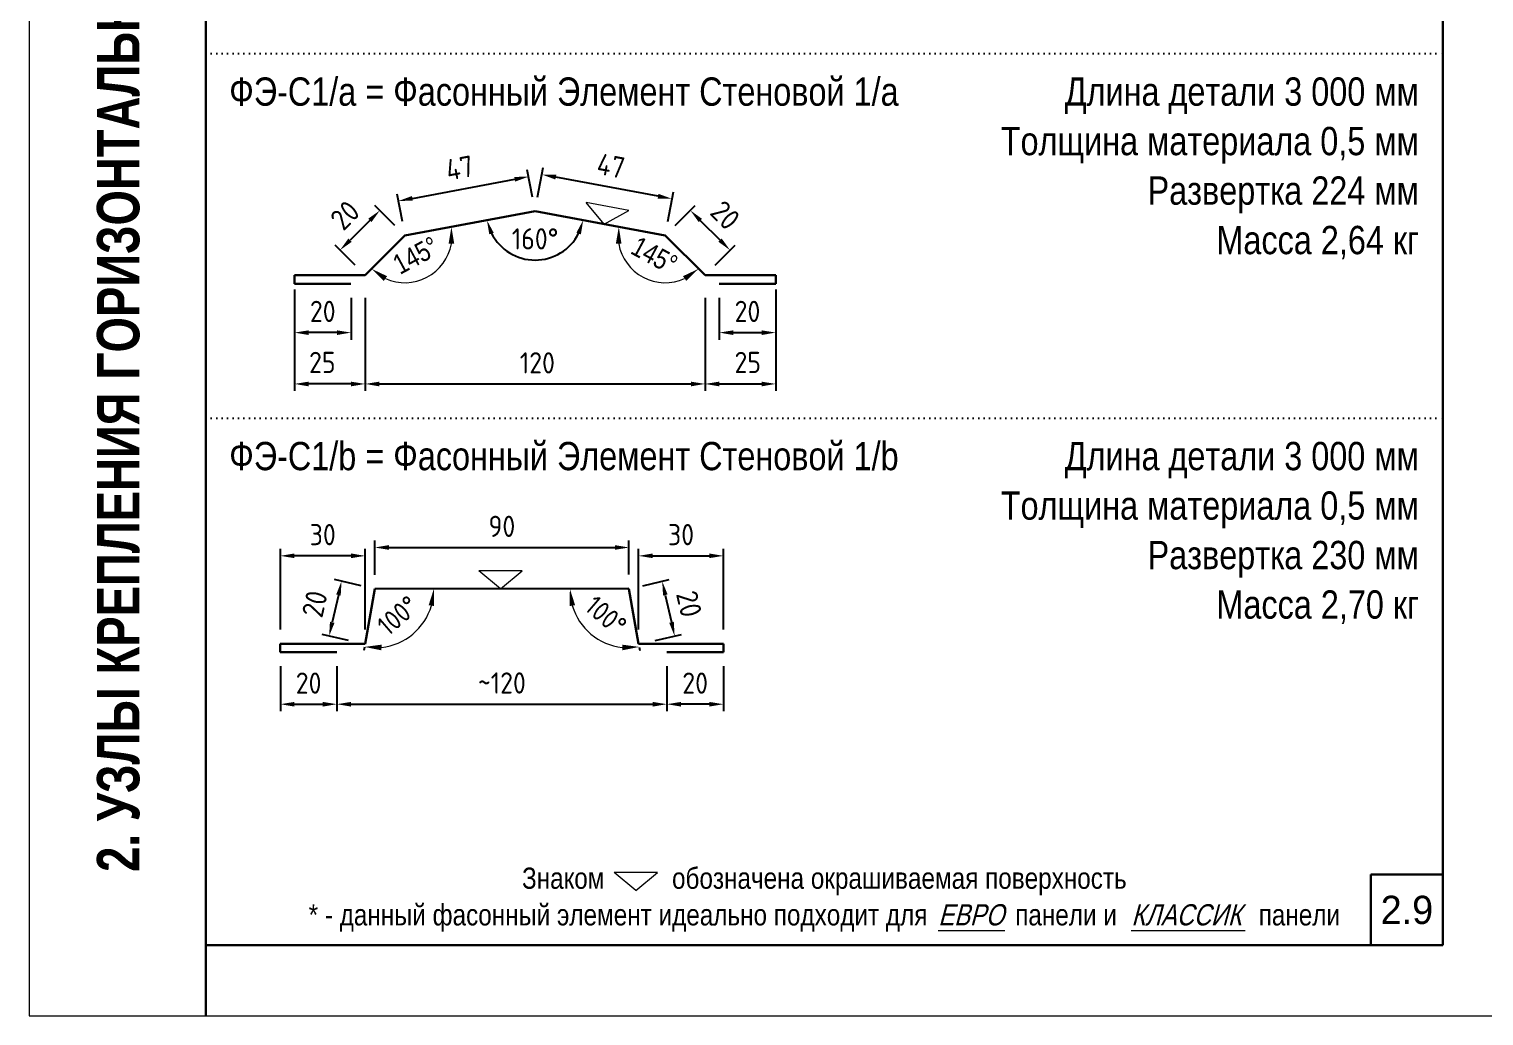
# Model space of a CAD drawing. Extents: x 5821 to 16321, y -13531 to 5774.
# Drawn here: x 14221 to 15250, y 4289 to 4987 of the extents above; entities that cross this region are included whole.
import ezdxf
from ezdxf.enums import TextEntityAlignment as Align

# ---------------------------------------------------------------- set-up
doc = ezdxf.new("R2010")
doc.units = 0
doc.header["$LTSCALE"] = 3
doc.linetypes.add('DOT2', pattern=[0.125, 0, -0.125])
doc.layers.get('0').update_dxf_attribs({"linetype": 'CONTINUOUS', "lineweight": 30})
doc.layers.get('DEFPOINTS').update_dxf_attribs({"linetype": 'CONTINUOUS'})
for name, color, linetype, lineweight in [('Logo', 1, 'CONTINUOUS', 9), ('new_fill', 8, 'CONTINUOUS', 13), ('RAZMER', 7, 'CONTINUOUS', 9), ('Нащельники', 1, 'CONTINUOUS', 30)]:
    doc.layers.add(name, color=color, linetype=linetype, lineweight=lineweight)
doc.layers.add('Punktir', color=7, linetype='CONTINUOUS')
doc.styles.add('LOGO', font='HATTEN.TTF')
doc.styles.add('ROMANS', font='romans.shx', dxfattribs={"width": 0.85})
doc.styles.add('style1', font='ARIALN.TTF')
doc.styles.add('style2', font='impact.TTF')
doc.styles.add('курсив', font='ARIAL.TTF', dxfattribs={"width": 0.8, "oblique": 15})
doc.dimstyles.new('2.5', dxfattribs={"dimscale": 5, "dimtxt": 3, "dimasz": 2, "dimexe": 1, "dimexo": 2, "dimgap": 0, "dimtad": 0, "dimdec": 0, "dimlfac": 0.5, "dimzin": 9, "dimdsep": 46, "dimtxsty": 'ROMANS', "dimcen": -3, "dimdle": 1, "dimclrd": 256, "dimclre": 256, "dimclrt": 256, "dimadec": 0, "dimazin": 0, "dimtfac": 1, "dimtdec": 0, "dimtofl": 0, "dimtmove": 2, "dimatfit": 3, "dimfxl": 0, "dimtvp": 1, "dimtolj": 1, "dimtzin": 9, "dimarcsym": 0})
doc.dimstyles.get("Standard").update_dxf_attribs({"dimscale": 0, "dimtxt": 3, "dimasz": 3, "dimexe": 2.5, "dimexo": 2.5, "dimgap": 1.5, "dimtad": 0, "dimdec": 0, "dimzin": 9, "dimdsep": 46, "dimtxsty": 'ROMANS', "dimcen": -3, "dimdle": 1.25, "dimadec": 0, "dimazin": 0, "dimtfac": 0.75, "dimtdec": 0, "dimtofl": 0, "dimtmove": 2, "dimatfit": 3, "dimfxl": 0, "dimtvp": 1.5, "dimtolj": 1, "dimtzin": 0, "dimarcsym": 0})

# ---------------------------------------------------------------- blocks, each defined once
blk = doc.blocks.new('*D242')
at = {"layer": 'DEFPOINTS', "color": 0, "transparency": 16777216}
for p in [(14398.8, 4546.7), (14438.8, 4546.7), (14438.8, 4509.9)]:
    blk.add_point(p, dxfattribs=at)
at = {"layer": 'RAZMER', "lineweight": -2, "transparency": 16777216}
for p, q in [((14398.8, 4536.7), (14398.8, 4504.9)), ((14438.8, 4536.7), (14438.8, 4504.9)), ((14408.8, 4509.9), (14428.8, 4509.9))]:
    blk.add_line(p, q, dxfattribs=at)
at = {"layer": 'RAZMER', "transparency": 16777216}
for points in [[(14408.8, 4511.5), (14408.8, 4508.2), (14398.8, 4509.9)], [(14428.8, 4511.5), (14428.8, 4508.2), (14438.8, 4509.9)]]:
    blk.add_solid(points, dxfattribs=at)
at = {"layer": 'RAZMER', "transparency": 16777216, "insert": (14418.8, 4524.8), "char_height": 15, "attachment_point": 5, "style": 'ROMANS'}
blk.add_mtext('\\A1;20', dxfattribs=at)
blk = doc.blocks.new('*D243')
at = {"layer": 'DEFPOINTS', "color": 0, "transparency": 16777216}
for p in [(14645.4, 4620.7), (14465.6, 4591.5), (14645.4, 4591.7)]:
    blk.add_point(p, dxfattribs=at)
at = {"layer": 'RAZMER', "lineweight": -2, "transparency": 16777216}
for p, q in [((14465.6, 4601.5), (14465.6, 4625.7)), ((14475.6, 4620.7), (14635.4, 4620.7)), ((14645.4, 4601.7), (14645.4, 4625.7))]:
    blk.add_line(p, q, dxfattribs=at)
at = {"layer": 'RAZMER', "transparency": 16777216}
for points in [[(14475.6, 4622.4), (14475.6, 4619.1), (14465.6, 4620.7)], [(14635.4, 4622.4), (14635.4, 4619.1), (14645.4, 4620.7)]]:
    blk.add_solid(points, dxfattribs=at)
at = {"layer": 'RAZMER', "transparency": 16777216, "insert": (14555.5, 4635.7), "char_height": 15, "attachment_point": 5, "style": 'ROMANS'}
blk.add_mtext('\\A1;90', dxfattribs=at)
blk = doc.blocks.new('*D244')
at = {"layer": 'DEFPOINTS', "color": 0, "transparency": 16777216}
for p in [(14398.8, 4614.8), (14398.8, 4552.7), (14458.8, 4552.7)]:
    blk.add_point(p, dxfattribs=at)
at = {"layer": 'RAZMER', "lineweight": -2, "transparency": 16777216}
for p, q in [((14398.8, 4562.7), (14398.8, 4619.8)), ((14448.8, 4614.8), (14408.8, 4614.8)), ((14458.8, 4562.7), (14458.8, 4619.8))]:
    blk.add_line(p, q, dxfattribs=at)
at = {"layer": 'RAZMER', "transparency": 16777216}
for points in [[(14408.8, 4616.5), (14408.8, 4613.2), (14398.8, 4614.8)], [(14448.8, 4616.5), (14448.8, 4613.2), (14458.8, 4614.8)]]:
    blk.add_solid(points, dxfattribs=at)
at = {"layer": 'RAZMER', "transparency": 16777216, "insert": (14428.8, 4629.8), "char_height": 15, "attachment_point": 5, "style": 'ROMANS'}
blk.add_mtext('\\A1;30', dxfattribs=at)
blk = doc.blocks.new('*D245')
at = {"layer": 'DEFPOINTS', "color": 0, "transparency": 16777216}
for p in [(14465.6, 4591.5), (14465.6, 4591.5), (14610.7, 4591.5), (14458.8, 4552.7), (14482.1, 4553.2)]:
    blk.add_point(p, dxfattribs=at)
at = {"layer": 'RAZMER', "color": 0, "lineweight": -2, "transparency": 16777216}
blk.add_line((14458.3, 4550.2), (14457.9, 4547.9), dxfattribs=at)
at = {"layer": 'RAZMER', "color": 0, "lineweight": 0, "transparency": 16777216}
blk.add_arc((14465.6, 4591.5), 41.8, 276.5173, 343.4807, dxfattribs=at)
at = {"layer": 'RAZMER', "color": 0, "transparency": 16777216}
for points in [[(14503.7, 4579.9), (14507.6, 4579.3), (14507.4, 4591.5)], [(14470.3, 4548), (14470.4, 4552), (14458.4, 4550.4)]]:
    blk.add_solid(points, dxfattribs=at)
at = {"layer": 'RAZMER', "color": 0, "transparency": 16777216, "insert": (14481.9, 4572.6), "char_height": 14, "attachment_point": 5, "rotation": 40.7614, "style": 'ROMANS'}
blk.add_mtext('\\A1;100°', dxfattribs=at)
blk = doc.blocks.new('*D246')
at = {"layer": 'DEFPOINTS', "color": 0, "transparency": 16777216}
for p in [(14465.6, 4591.5), (14433.3, 4558), (14456.8, 4552.7)]:
    blk.add_point(p, dxfattribs=at)
at = {"layer": 'RAZMER', "lineweight": -2, "transparency": 16777216}
for p, q in [((14455.9, 4593.7), (14437.2, 4598)), ((14439.9, 4587.1), (14435.5, 4567.8)), ((14447, 4554.9), (14428.4, 4559.1))]:
    blk.add_line(p, q, dxfattribs=at)
at = {"layer": 'RAZMER', "transparency": 16777216}
for points in [[(14438.3, 4587.5), (14441.5, 4586.7), (14442.1, 4596.9)], [(14433.9, 4568.2), (14437.1, 4567.4), (14433.3, 4558)]]:
    blk.add_solid(points, dxfattribs=at)
at = {"layer": 'RAZMER', "transparency": 16777216, "insert": (14423.1, 4580.8), "char_height": 15, "attachment_point": 5, "rotation": 77.1649, "style": 'ROMANS'}
blk.add_mtext('\\A1;20', dxfattribs=at)
blk = doc.blocks.new('*D247')
at = {"layer": 'DEFPOINTS', "color": 0, "transparency": 16777216}
for p in [(14486.9, 4841.4), (14441, 4831), (14458.8, 4813.2)]:
    blk.add_point(p, dxfattribs=at)
at = {"layer": 'RAZMER', "lineweight": -2, "transparency": 16777216}
for p, q in [((14479.9, 4848.5), (14465.6, 4862.7)), ((14462.1, 4852.1), (14448.1, 4838)), ((14451.7, 4820.3), (14437.5, 4834.5))]:
    blk.add_line(p, q, dxfattribs=at)
at = {"layer": 'RAZMER', "transparency": 16777216}
for points in [[(14460.9, 4853.2), (14463.3, 4850.9), (14469.2, 4859.1)], [(14446.9, 4839.2), (14449.3, 4836.9), (14441, 4831)]]:
    blk.add_solid(points, dxfattribs=at)
at = {"layer": 'RAZMER', "transparency": 16777216, "insert": (14444.5, 4855.7), "char_height": 15, "attachment_point": 5, "rotation": 45, "style": 'ROMANS'}
blk.add_mtext('\\A1;20', dxfattribs=at)
blk = doc.blocks.new('*D248')
at = {"layer": 'DEFPOINTS', "color": 0, "transparency": 16777216}
for p in [(14579, 4858.6), (14486.9, 4841.4), (14486.9, 4841.4), (14465.8, 4820.3), (14489, 4808.1)]:
    blk.add_point(p, dxfattribs=at)
at = {"layer": 'RAZMER', "color": 0, "lineweight": -2, "transparency": 16777216}
blk.add_line((14464.1, 4818.5), (14461.5, 4816), dxfattribs=at)
at = {"layer": 'RAZMER', "color": 0, "lineweight": 0, "transparency": 16777216}
blk.add_arc((14486.9, 4841.4), 33.4, 245.6972, 349.8885, dxfattribs=at)
at = {"layer": 'RAZMER', "color": 0, "transparency": 16777216}
for points in [[(14517.8, 4835.5), (14521.8, 4835.5), (14519.8, 4847.5)], [(14472, 4809.3), (14474.3, 4812.6), (14463.3, 4817.8)]]:
    blk.add_solid(points, dxfattribs=at)
at = {"layer": 'RAZMER', "color": 0, "transparency": 16777216, "insert": (14494.6, 4827.3), "char_height": 14, "attachment_point": 5, "rotation": 28.4747, "style": 'ROMANS'}
blk.add_mtext('\\A1;{\\ftxt|b0|i0|c204|p0;145\\ftxt|b0|i0|c0|p0;°}', dxfattribs=at)
blk = doc.blocks.new('*D223')
at = {"layer": 'DEFPOINTS', "color": 0, "transparency": 16777216}
for p in [(14583.8, 4884.5), (14579, 4858.6), (14671, 4841.4)]:
    blk.add_point(p, dxfattribs=at)
at = {"layer": 'RAZMER', "lineweight": -2, "transparency": 16777216}
for p, q in [((14580.8, 4868.4), (14584.7, 4889.4)), ((14666, 4869.1), (14593.6, 4882.7)), ((14672.9, 4851.2), (14676.8, 4872.2))]:
    blk.add_line(p, q, dxfattribs=at)
at = {"layer": 'RAZMER', "transparency": 16777216}
for points in [[(14594, 4884.3), (14593.3, 4881), (14583.8, 4884.5)], [(14666.3, 4870.8), (14665.7, 4867.5), (14675.9, 4867.3)]]:
    blk.add_solid(points, dxfattribs=at)
at = {"layer": 'RAZMER', "transparency": 16777216, "insert": (14632.6, 4890.6), "char_height": 15, "attachment_point": 5, "rotation": 349.4143, "style": 'ROMANS'}
blk.add_mtext('\\A1;47', dxfattribs=at)
blk = doc.blocks.new('*D224')
at = {"layer": 'DEFPOINTS', "color": 0, "transparency": 16777216}
for p in [(14579, 4858.6), (14579, 4858.6), (14486.9, 4841.4), (14676.9, 4840.3), (14563.5, 4827.6)]:
    blk.add_point(p, dxfattribs=at)
at = {"layer": 'RAZMER', "lineweight": -2, "transparency": 16777216}
blk.add_arc((14579, 4858.6), 34.6, 207.1824, 332.8176, dxfattribs=at)
at = {"layer": 'RAZMER', "transparency": 16777216}
for points in [[(14546.6, 4842.2), (14549.7, 4843.3), (14544.9, 4852.2)], [(14608.2, 4843.3), (14611.4, 4842.2), (14613, 4852.2)]]:
    blk.add_solid(points, dxfattribs=at)
at = {"layer": 'RAZMER', "transparency": 16777216, "insert": (14579, 4839), "char_height": 15, "attachment_point": 5, "style": 'ROMANS'}
blk.add_mtext('\\A1;160°', dxfattribs=at)
blk = doc.blocks.new('*D225')
at = {"layer": 'DEFPOINTS', "color": 0, "transparency": 16777216}
for p in [(14458.8, 4807.2), (14699.2, 4807.2), (14699.2, 4736.4)]:
    blk.add_point(p, dxfattribs=at)
at = {"layer": 'RAZMER', "lineweight": -2, "transparency": 16777216}
for p, q in [((14458.8, 4797.2), (14458.8, 4731.4)), ((14699.2, 4797.2), (14699.2, 4731.4)), ((14468.8, 4736.4), (14689.2, 4736.4))]:
    blk.add_line(p, q, dxfattribs=at)
at = {"layer": 'RAZMER', "transparency": 16777216}
for points in [[(14468.8, 4738), (14468.8, 4734.7), (14458.8, 4736.4)], [(14689.2, 4738), (14689.2, 4734.7), (14699.2, 4736.4)]]:
    blk.add_solid(points, dxfattribs=at)
at = {"layer": 'RAZMER', "transparency": 16777216, "insert": (14580.6, 4751.3), "char_height": 15, "attachment_point": 5, "style": 'ROMANS'}
blk.add_mtext('\\A1;120', dxfattribs=at)
blk = doc.blocks.new('*D226')
at = {"layer": 'DEFPOINTS', "color": 0, "transparency": 16777216}
for p in [(14438.8, 4546.7), (14672.2, 4546.7), (14672.2, 4509.9)]:
    blk.add_point(p, dxfattribs=at)
at = {"layer": 'RAZMER', "lineweight": -2, "transparency": 16777216}
for p, q in [((14438.8, 4536.7), (14438.8, 4504.9)), ((14672.2, 4536.7), (14672.2, 4504.9)), ((14448.8, 4509.9), (14662.2, 4509.9))]:
    blk.add_line(p, q, dxfattribs=at)
at = {"layer": 'RAZMER', "transparency": 16777216}
for points in [[(14448.8, 4511.5), (14448.8, 4508.2), (14438.8, 4509.9)], [(14662.2, 4511.5), (14662.2, 4508.2), (14672.2, 4509.9)]]:
    blk.add_solid(points, dxfattribs=at)
at = {"layer": 'RAZMER', "transparency": 16777216, "insert": (14555.5, 4524.9), "char_height": 15, "attachment_point": 5, "style": 'ROMANS'}
blk.add_mtext('\\A1;~120', dxfattribs=at)
blk = doc.blocks.new('*D229')
at = {"layer": 'DEFPOINTS', "color": 0, "transparency": 16777216}
for p in [(14574.4, 4883), (14579, 4858.6), (14486.9, 4841.4)]:
    blk.add_point(p, dxfattribs=at)
at = {"layer": 'RAZMER', "lineweight": -2, "transparency": 16777216}
for p, q in [((14577.1, 4868.4), (14573.5, 4887.9)), ((14492.2, 4867.6), (14564.6, 4881.2)), ((14485.1, 4851.2), (14481.4, 4870.7))]:
    blk.add_line(p, q, dxfattribs=at)
at = {"layer": 'RAZMER', "transparency": 16777216}
for points in [[(14564.3, 4882.8), (14564.9, 4879.5), (14574.4, 4883)], [(14491.9, 4869.3), (14492.5, 4866), (14482.4, 4865.8)]]:
    blk.add_solid(points, dxfattribs=at)
at = {"layer": 'RAZMER', "transparency": 16777216, "insert": (14525.6, 4889.1), "char_height": 15, "attachment_point": 5, "rotation": 10.5857, "style": 'ROMANS'}
blk.add_mtext('\\A1;47', dxfattribs=at)
blk = doc.blocks.new('*D230')
at = {"layer": 'DEFPOINTS', "color": 0, "transparency": 16777216}
for p in [(14671, 4841.4), (14716.9, 4831), (14699.2, 4813.2)]:
    blk.add_point(p, dxfattribs=at)
at = {"layer": 'RAZMER', "lineweight": -2, "transparency": 16777216}
for p, q in [((14678.1, 4848.5), (14692.3, 4862.7)), ((14695.8, 4852.1), (14709.9, 4838)), ((14706.3, 4820.3), (14720.5, 4834.5))]:
    blk.add_line(p, q, dxfattribs=at)
at = {"layer": 'RAZMER', "transparency": 16777216}
for points in [[(14697, 4853.2), (14694.7, 4850.9), (14688.8, 4859.1)], [(14711, 4839.2), (14708.7, 4836.9), (14716.9, 4831)]]:
    blk.add_solid(points, dxfattribs=at)
at = {"layer": 'RAZMER', "transparency": 16777216, "insert": (14713.5, 4855.7), "char_height": 15, "attachment_point": 5, "rotation": 315, "style": 'ROMANS'}
blk.add_mtext('\\A1;20', dxfattribs=at)
blk = doc.blocks.new('*D231')
at = {"layer": 'DEFPOINTS', "color": 0, "transparency": 16777216}
for p in [(14579, 4858.6), (14671, 4841.4), (14671, 4841.4), (14692.1, 4820.3), (14669, 4808.1)]:
    blk.add_point(p, dxfattribs=at)
at = {"layer": 'RAZMER', "color": 0, "lineweight": -2, "transparency": 16777216}
blk.add_line((14693.9, 4818.5), (14696.4, 4816), dxfattribs=at)
at = {"layer": 'RAZMER', "color": 0, "lineweight": 0, "transparency": 16777216}
blk.add_arc((14671, 4841.4), 33.4, 190.1115, 294.3028, dxfattribs=at)
at = {"layer": 'RAZMER', "color": 0, "transparency": 16777216}
for points in [[(14636.1, 4835.5), (14640.1, 4835.5), (14638.2, 4847.5)], [(14683.6, 4812.6), (14685.9, 4809.3), (14694.6, 4817.8)]]:
    blk.add_solid(points, dxfattribs=at)
at = {"layer": 'RAZMER', "color": 0, "transparency": 16777216, "insert": (14663.4, 4827.3), "char_height": 14, "attachment_point": 5, "rotation": 331.5253, "style": 'ROMANS'}
blk.add_mtext('\\A1;{\\ftxt|b0|i0|c204|p0;145\\ftxt|b0|i0|c0|p0;°}', dxfattribs=at)
blk = doc.blocks.new('*D232')
at = {"layer": 'DEFPOINTS', "color": 0, "transparency": 16777216}
for p in [(14672.2, 4546.7), (14712.2, 4546.7), (14672.2, 4509.9)]:
    blk.add_point(p, dxfattribs=at)
at = {"layer": 'RAZMER', "lineweight": -2, "transparency": 16777216}
for p, q in [((14672.2, 4536.7), (14672.2, 4504.9)), ((14712.2, 4536.7), (14712.2, 4504.9)), ((14702.2, 4509.9), (14682.2, 4509.9))]:
    blk.add_line(p, q, dxfattribs=at)
at = {"layer": 'RAZMER', "transparency": 16777216}
for points in [[(14682.2, 4511.5), (14682.2, 4508.2), (14672.2, 4509.9)], [(14702.2, 4511.5), (14702.2, 4508.2), (14712.2, 4509.9)]]:
    blk.add_solid(points, dxfattribs=at)
at = {"layer": 'RAZMER', "transparency": 16777216, "insert": (14692.2, 4524.8), "char_height": 15, "attachment_point": 5, "style": 'ROMANS'}
blk.add_mtext('\\A1;20', dxfattribs=at)
blk = doc.blocks.new('*D233')
at = {"layer": 'DEFPOINTS', "color": 0, "transparency": 16777216}
for p in [(14712.2, 4614.8), (14652.2, 4552.7), (14712.2, 4552.7)]:
    blk.add_point(p, dxfattribs=at)
at = {"layer": 'RAZMER', "lineweight": -2, "transparency": 16777216}
for p, q in [((14652.2, 4562.7), (14652.2, 4619.8)), ((14662.2, 4614.8), (14702.2, 4614.8)), ((14712.2, 4562.7), (14712.2, 4619.8))]:
    blk.add_line(p, q, dxfattribs=at)
at = {"layer": 'RAZMER', "transparency": 16777216}
for points in [[(14662.2, 4616.5), (14662.2, 4613.2), (14652.2, 4614.8)], [(14702.2, 4616.5), (14702.2, 4613.2), (14712.2, 4614.8)]]:
    blk.add_solid(points, dxfattribs=at)
at = {"layer": 'RAZMER', "transparency": 16777216, "insert": (14682.2, 4629.8), "char_height": 15, "attachment_point": 5, "style": 'ROMANS'}
blk.add_mtext('\\A1;30', dxfattribs=at)
blk = doc.blocks.new('*D234')
at = {"layer": 'DEFPOINTS', "color": 0, "transparency": 16777216}
for p in [(14500.3, 4591.5), (14645.4, 4591.5), (14645.4, 4591.5), (14628.8, 4553.2), (14652.2, 4552.7)]:
    blk.add_point(p, dxfattribs=at)
at = {"layer": 'RAZMER', "color": 0, "lineweight": -2, "transparency": 16777216}
blk.add_line((14652.7, 4550.2), (14653.1, 4547.9), dxfattribs=at)
at = {"layer": 'RAZMER', "color": 0, "lineweight": 0, "transparency": 16777216}
blk.add_arc((14645.4, 4591.5), 41.8, 196.5193, 263.4827, dxfattribs=at)
at = {"layer": 'RAZMER', "color": 0, "transparency": 16777216}
for points in [[(14603.4, 4579.3), (14607.3, 4579.9), (14603.6, 4591.5)], [(14640.6, 4552), (14640.7, 4548), (14652.6, 4550.4)]]:
    blk.add_solid(points, dxfattribs=at)
at = {"layer": 'RAZMER', "color": 0, "transparency": 16777216, "insert": (14629.1, 4572.6), "char_height": 14, "attachment_point": 5, "rotation": 319.2386, "style": 'ROMANS'}
blk.add_mtext('\\A1;100°', dxfattribs=at)
blk = doc.blocks.new('*D235')
at = {"layer": 'DEFPOINTS', "color": 0, "transparency": 16777216}
for p in [(14645.4, 4591.5), (14654.2, 4552.7), (14677.7, 4558)]:
    blk.add_point(p, dxfattribs=at)
at = {"layer": 'RAZMER', "lineweight": -2, "transparency": 16777216}
for p, q in [((14655.1, 4593.7), (14673.8, 4598)), ((14671.1, 4587.1), (14675.5, 4567.8)), ((14664, 4554.9), (14682.6, 4559.1))]:
    blk.add_line(p, q, dxfattribs=at)
at = {"layer": 'RAZMER', "transparency": 16777216}
for points in [[(14672.7, 4587.5), (14669.5, 4586.7), (14668.9, 4596.9)], [(14677.1, 4568.2), (14673.9, 4567.4), (14677.7, 4558)]]:
    blk.add_solid(points, dxfattribs=at)
at = {"layer": 'RAZMER', "transparency": 16777216, "insert": (14687.9, 4580.8), "char_height": 15, "attachment_point": 5, "rotation": 282.8351, "style": 'ROMANS'}
blk.add_mtext('\\A1;20', dxfattribs=at)
blk = doc.blocks.new('*D240')
at = {"layer": 'DEFPOINTS', "color": 0, "transparency": 16777216}
for p in [(14699.2, 4807.2), (14749.2, 4813.2), (14749.2, 4736.4)]:
    blk.add_point(p, dxfattribs=at)
at = {"layer": 'RAZMER', "lineweight": -2, "transparency": 16777216}
for p, q in [((14699.2, 4797.2), (14699.2, 4731.4)), ((14749.2, 4803.2), (14749.2, 4731.4)), ((14709.2, 4736.4), (14739.2, 4736.4))]:
    blk.add_line(p, q, dxfattribs=at)
at = {"layer": 'RAZMER', "transparency": 16777216}
for points in [[(14709.2, 4738), (14709.2, 4734.7), (14699.2, 4736.4)], [(14739.2, 4738), (14739.2, 4734.7), (14749.2, 4736.4)]]:
    blk.add_solid(points, dxfattribs=at)
at = {"layer": 'RAZMER', "transparency": 16777216, "insert": (14729.4, 4751.6), "char_height": 15, "attachment_point": 5, "style": 'ROMANS'}
blk.add_mtext('\\A1;25', dxfattribs=at)
blk = doc.blocks.new('*D241')
at = {"layer": 'DEFPOINTS', "color": 0, "transparency": 16777216}
for p in [(14709.2, 4807.2), (14749.2, 4807.2), (14749.2, 4772.7)]:
    blk.add_point(p, dxfattribs=at)
at = {"layer": 'RAZMER', "lineweight": -2, "transparency": 16777216}
for p, q in [((14709.2, 4797.2), (14709.2, 4767.7)), ((14749.2, 4797.2), (14749.2, 4767.7)), ((14719.2, 4772.7), (14739.2, 4772.7))]:
    blk.add_line(p, q, dxfattribs=at)
at = {"layer": 'RAZMER', "transparency": 16777216}
for points in [[(14719.2, 4774.3), (14719.2, 4771), (14709.2, 4772.7)], [(14739.2, 4774.3), (14739.2, 4771), (14749.2, 4772.7)]]:
    blk.add_solid(points, dxfattribs=at)
at = {"layer": 'RAZMER', "transparency": 16777216, "insert": (14729.2, 4787.7), "char_height": 15, "attachment_point": 5, "style": 'ROMANS'}
blk.add_mtext('\\A1;20', dxfattribs=at)
blk = doc.blocks.new('*D254')
at = {"layer": 'DEFPOINTS', "color": 0, "transparency": 16777216}
for p in [(14408.8, 4813.2), (14458.8, 4807.2), (14408.8, 4736.4)]:
    blk.add_point(p, dxfattribs=at)
at = {"layer": 'RAZMER', "lineweight": -2, "transparency": 16777216}
for p, q in [((14408.8, 4803.2), (14408.8, 4731.4)), ((14458.8, 4797.2), (14458.8, 4731.4)), ((14448.8, 4736.4), (14418.8, 4736.4))]:
    blk.add_line(p, q, dxfattribs=at)
at = {"layer": 'RAZMER', "transparency": 16777216}
for points in [[(14418.8, 4738), (14418.8, 4734.7), (14408.8, 4736.4)], [(14448.8, 4738), (14448.8, 4734.7), (14458.8, 4736.4)]]:
    blk.add_solid(points, dxfattribs=at)
at = {"layer": 'RAZMER', "transparency": 16777216, "insert": (14428.5, 4751.6), "char_height": 15, "attachment_point": 5, "style": 'ROMANS'}
blk.add_mtext('\\A1;25', dxfattribs=at)
blk = doc.blocks.new('*D255')
at = {"layer": 'DEFPOINTS', "color": 0, "transparency": 16777216}
for p in [(14408.8, 4807.2), (14448.8, 4807.2), (14408.8, 4772.7)]:
    blk.add_point(p, dxfattribs=at)
at = {"layer": 'RAZMER', "lineweight": -2, "transparency": 16777216}
for p, q in [((14408.8, 4797.2), (14408.8, 4767.7)), ((14448.8, 4797.2), (14448.8, 4767.7)), ((14438.8, 4772.7), (14418.8, 4772.7))]:
    blk.add_line(p, q, dxfattribs=at)
at = {"layer": 'RAZMER', "transparency": 16777216}
for points in [[(14418.8, 4774.3), (14418.8, 4771), (14408.8, 4772.7)], [(14438.8, 4774.3), (14438.8, 4771), (14448.8, 4772.7)]]:
    blk.add_solid(points, dxfattribs=at)
at = {"layer": 'RAZMER', "transparency": 16777216, "insert": (14428.8, 4787.7), "char_height": 15, "attachment_point": 5, "style": 'ROMANS'}
blk.add_mtext('\\A1;20', dxfattribs=at)

msp = doc.modelspace()

# ---------------------------------------------------------------- linework, layer by layer
at = {"color": 1}
for p, q in [((14346.09, 5701.59), (14346.09, 4339.44)), ((14346.09, 5701.59), (14346.09, 4289.44)), ((15221.09, 5701.59), (15221.09, 4339.44)), ((15170.18, 4389.44), (15221.09, 4389.44)), ((15170.18, 4389.44), (15170.18, 4339.44)), ((14346.09, 4339.44), (15221.09, 4339.44))]:
    msp.add_line(p, q, dxfattribs=at)
at = {"layer": 'Logo'}
for p, q in [((14864.07, 4349.88), (14911.31, 4349.88)), ((15000.69, 4349.88), (15081.14, 4349.88))]:
    msp.add_line(p, q, dxfattribs=at)
at = {"layer": 'Punktir', "linetype": 'DOT2', "ltscale": 10}
for p, q in [((14346.09, 4969.99), (15221.09, 4969.99)), ((14346.09, 4712.21), (15221.09, 4712.21))]:
    msp.add_line(p, q, dxfattribs=at)
at = {"layer": 'RAZMER'}
for p, q in [((14645.38, 4859.03), (14615.12, 4864.7)), ((14627.92, 4849.43), (14615.12, 4864.7)), ((14627.92, 4849.43), (14645.38, 4859.03)), ((14554.5, 4591.5), (14539.1, 4604.16)), ((14569.89, 4604.16), (14539.1, 4604.16)), ((14554.5, 4591.5), (14569.89, 4604.16)), ((14650.29, 4378.17), (14634.89, 4390.83)), ((14665.68, 4390.83), (14634.89, 4390.83)), ((14650.29, 4378.17), (14665.68, 4390.83))]:
    msp.add_line(p, q, dxfattribs=at)
msp.add_lwpolyline([(15271.09, 5774.44), (14221.09, 5774.44), (14221.09, 4289.44), (15271.09, 4289.44)], close=True, dxfattribs=at)
at = {"layer": 'Нащельники'}
for p, q in [((14578.98, 4858.6), (14486.92, 4841.39)), ((14578.98, 4858.6), (14671.03, 4841.39)), ((14458.76, 4813.23), (14486.92, 4841.39)), ((14699.19, 4813.23), (14671.03, 4841.39)), ((14408.76, 4807.23), (14408.76, 4813.23)), ((14408.76, 4813.23), (14458.76, 4813.23)), ((14448.76, 4807.23), (14408.76, 4807.23)), ((14749.19, 4813.23), (14699.19, 4813.23)), ((14709.19, 4807.23), (14749.19, 4807.23)), ((14749.19, 4807.23), (14749.19, 4813.23)), ((14458.76, 4552.68), (14465.61, 4591.51)), ((14465.61, 4591.51), (14645.39, 4591.66)), ((14652.23, 4552.68), (14645.39, 4591.51)), ((14398.76, 4546.68), (14398.76, 4552.68)), ((14458.76, 4552.68), (14398.76, 4552.68)), ((14652.23, 4552.68), (14712.23, 4552.68)), ((14712.23, 4546.68), (14712.23, 4552.68)), ((14438.76, 4546.68), (14398.76, 4546.68)), ((14672.23, 4546.68), (14712.23, 4546.68))]:
    msp.add_line(p, q, dxfattribs=at)

# ---------------------------------------------------------------- texts
at = {"style": 'style1'}
for s, p in [('ФЭ-С1/a = Фасонный Элемент Стеновой 1/a', (14362.63, 4933.17)), ('ФЭ-С1/b = Фасонный Элемент Стеновой 1/b', (14362.63, 4675.39))]:
    msp.add_text(s, height=20, dxfattribs=at).set_placement(p)
for s, p in [('Длина детали 3 000 мм', (15204.09, 4933.17)), ('Толщина материала 0,5 мм', (15204.09, 4898.17)), ('Развертка 224 мм', (15204.09, 4863.17)), ('Масса 2,64 кг', (15204.09, 4828.17)), ('Длина детали 3 000 мм', (15204.09, 4675.39)), ('Толщина материала 0,5 мм', (15204.09, 4640.39)), ('Развертка 230 мм', (15204.09, 4605.39)), ('Масса 2,70 кг', (15204.09, 4570.39))]:
    msp.add_text(s, height=20, dxfattribs=at).set_placement(p, align=Align.RIGHT)
for s, p in [('Знаком          обозначена окрашиваемая поверхность', (14783.59, 4379.35)), ('* - данный фасонный элемент идеально подходит для             панели и                     панели', (14783.59, 4353.44))]:
    msp.add_text(s, height=15, dxfattribs=at).set_placement(p, align=Align.CENTER)
at = {"color": 1, "style": 'курсив', "oblique": 15, "width": 0.8}
for s, p in [('ЕВРО', (14887.41, 4353.44)), ('КЛАССИК', (15039.7, 4353.44))]:
    msp.add_text(s, height=15, dxfattribs=at).set_placement(p, align=Align.CENTER)
at = {"layer": 'new_fill', "style": 'style2'}
msp.add_text('2. УЗЛЫ КРЕПЛЕНИЯ ГОРИЗОНТАЛЬНЫХ СТЕНОВЫХ СЭНДВИЧ-ПАНЕЛЕЙ', height=30, rotation=90, dxfattribs=at).set_placement((14284.09, 4995.52), align=Align.MIDDLE_CENTER)
at = {"layer": 'new_fill', "style": 'LOGO'}
msp.add_text('2.9', height=20, dxfattribs=at).set_placement((15195.64, 4364.44), align=Align.MIDDLE_CENTER)

# ---------------------------------------------------------------- dimensions: what is measured, and where the dimension line sits
at = {"layer": 'RAZMER'}
for p1, p2, distance, picture, middle in [((14486.92, 4841.39), (14578.98, 4858.6), 24.82, '*D229', (14525.63, 4889.14)), ((14671.03, 4841.39), (14578.98, 4858.6), -26.35, '*D223', (14632.6, 4890.64)), ((14486.92, 4841.39), (14458.76, 4813.23), -25.09, '*D247', (14444.49, 4855.66)), ((14671.03, 4841.39), (14699.19, 4813.23), 25.09, '*D230', (14713.46, 4855.66)), ((14465.61, 4591.51), (14456.76, 4552.68), -24.1, '*D246', (14423.06, 4580.78)), ((14645.39, 4591.51), (14654.23, 4552.68), 24.1, '*D235', (14687.93, 4580.78))]:
    dim = msp.add_aligned_dim(p1=p1, p2=p2, distance=distance, dimstyle='2.5', dxfattribs=at)
    dim.commit()
    dim.dimension.update_dxf_attribs({"geometry": picture, "text_midpoint": middle})
for base, line1, line2, picture, middle in [((14488.98, 4808.06), ((14578.98, 4858.6), (14486.92, 4841.39)), ((14465.83, 4820.3), (14486.92, 4841.39)), '*D248', (14494.57, 4827.28)), ((14668.97, 4808.06), ((14578.98, 4858.6), (14671.03, 4841.39)), ((14692.12, 4820.3), (14671.03, 4841.39)), '*D231', (14663.38, 4827.28))]:
    dim = msp.add_angular_dim_2l(base=base, line1=line1, line2=line2, text='{\\ftxt|b0|i0|c204|p0;145\\ftxt|b0|i0|c0|p0;°}', dimstyle='Standard', override={"dimscale": 1, "dimtxt": 14, "dimasz": 12, "dimlwd": 0}, dxfattribs=at)
    dim.commit()
    dim.dimension.update_dxf_attribs({"geometry": picture, "text_midpoint": middle, "dimtype": 162})
dim = msp.add_angular_dim_2l(base=(14563.53, 4827.59), line1=((14578.98, 4858.6), (14676.93, 4840.29)), line2=((14578.98, 4858.6), (14486.92, 4841.39)), text='160°', dimstyle='2.5', dxfattribs=at)
dim.commit()
dim.dimension.update_dxf_attribs({"geometry": '*D224', "text_midpoint": (14578.98, 4838.95)})
for base, p1, p2, picture, middle in [((14408.76, 4736.35), (14458.76, 4807.23), (14408.76, 4813.23), '*D254', (14428.54, 4751.64)), ((14672.23, 4509.87), (14712.23, 4546.68), (14672.23, 4546.68), '*D232', (14692.23, 4524.84))]:
    dim = msp.add_linear_dim(base=base, p1=p1, p2=p2, angle=180, dimstyle='2.5', dxfattribs=at)
    dim.commit()
    dim.dimension.update_dxf_attribs({"geometry": picture, "text_midpoint": middle, "dimtype": 160})
for base, p1, p2, picture, middle in [((14408.76, 4772.67), (14448.76, 4807.23), (14408.76, 4807.23), '*D255', (14428.76, 4787.67)), ((14645.39, 4620.74), (14465.61, 4591.51), (14645.39, 4591.66), '*D243', (14555.5, 4635.74)), ((14712.23, 4614.83), (14652.23, 4552.68), (14712.23, 4552.68), '*D233', (14682.23, 4629.83))]:
    dim = msp.add_linear_dim(base=base, p1=p1, p2=p2, dimstyle='2.5', dxfattribs=at)
    dim.commit()
    dim.dimension.update_dxf_attribs({"geometry": picture, "text_midpoint": middle})
for base, p1, p2, picture, middle in [((14699.19, 4736.35), (14458.76, 4807.23), (14699.19, 4807.23), '*D225', (14580.63, 4751.3)), ((14749.19, 4736.35), (14699.19, 4807.23), (14749.19, 4813.23), '*D240', (14729.42, 4751.64)), ((14438.76, 4509.87), (14398.76, 4546.68), (14438.76, 4546.68), '*D242', (14418.76, 4524.84))]:
    dim = msp.add_linear_dim(base=base, p1=p1, p2=p2, dimstyle='2.5', dxfattribs=at)
    dim.commit()
    dim.dimension.update_dxf_attribs({"geometry": picture, "text_midpoint": middle, "dimtype": 160})
for base, p1, p2, picture, middle in [((14749.19, 4772.67), (14709.19, 4807.23), (14749.19, 4807.23), '*D241', (14729.19, 4787.67)), ((14398.76, 4614.83), (14458.76, 4552.68), (14398.76, 4552.68), '*D244', (14428.76, 4629.83))]:
    dim = msp.add_linear_dim(base=base, p1=p1, p2=p2, angle=180, dimstyle='2.5', dxfattribs=at)
    dim.commit()
    dim.dimension.update_dxf_attribs({"geometry": picture, "text_midpoint": middle})
for base, line1, line2, picture, middle in [((14482.15, 4553.15), ((14458.76, 4552.68), (14465.61, 4591.51)), ((14610.73, 4591.5), (14465.61, 4591.51)), '*D245', (14481.91, 4572.59)), ((14628.84, 4553.15), ((14652.23, 4552.68), (14645.39, 4591.51)), ((14500.26, 4591.5), (14645.39, 4591.51)), '*D234', (14629.08, 4572.59))]:
    dim = msp.add_angular_dim_2l(base=base, line1=line1, line2=line2, dimstyle='Standard', override={"dimscale": 1, "dimtxt": 14, "dimasz": 12, "dimlwd": 0}, dxfattribs=at)
    dim.commit()
    dim.dimension.update_dxf_attribs({"geometry": picture, "text_midpoint": middle, "dimtype": 162})
dim = msp.add_linear_dim(base=(14672.23, 4509.87), p1=(14438.76, 4546.68), p2=(14672.23, 4546.68), text='~120', dimstyle='2.5', dxfattribs=at)
dim.commit()
dim.dimension.update_dxf_attribs({"geometry": '*D226', "text_midpoint": (14555.5, 4524.87)})

doc.saveas('drawing.dxf')
